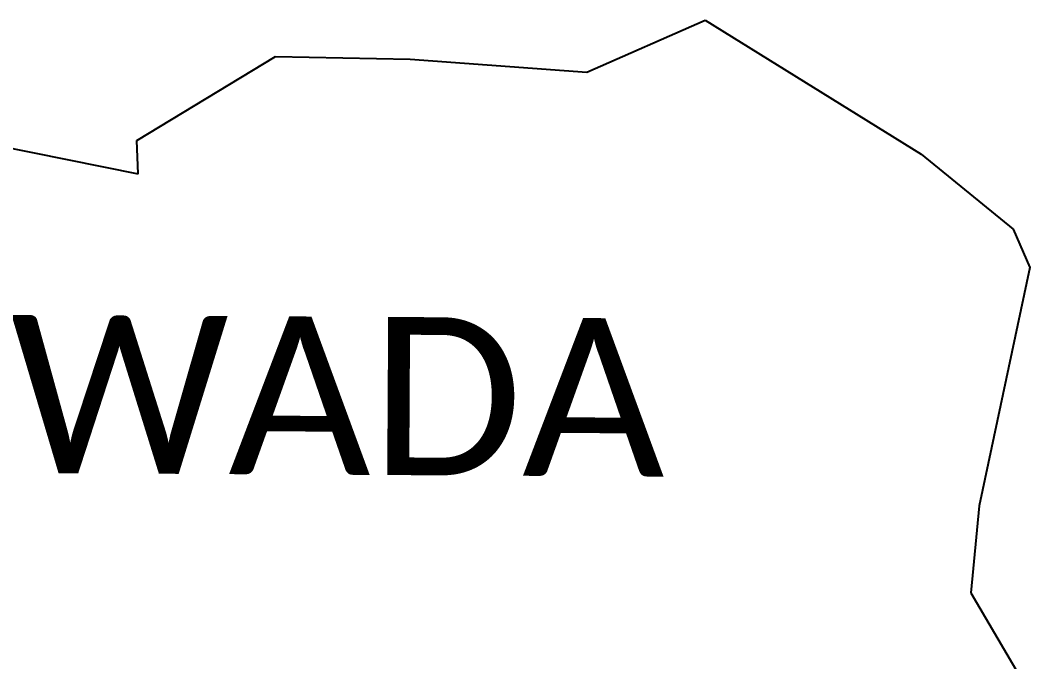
# Model space of a CAD drawing. Header units: metres. Extents: x 311963 to 314083, y 1901421 to 1902686.
# Drawn here: x 313418 to 314083, y 1901844 to 1902266 of the extents above; entities that cross this region are included whole.
import ezdxf

# ---------------------------------------------------------------- set-up
doc = ezdxf.new("R2010")
doc.units = ezdxf.units.M
doc.layers.add('village', color=3, linetype='Continuous')
doc.layers.add('VILLAGE NAME', color=250, linetype='Continuous')
doc.styles.get("Standard").update_dxf_attribs({"font": 'calibri.ttf'})

msp = doc.modelspace()

# ---------------------------------------------------------------- linework, layer by layer
at = {"color": 3}
msp.add_line((313791.45, 1902231.71), (313869.49, 1902265.93), dxfattribs=at)
at = {"layer": 'village', "color": 3}
for p, q in [((313869.49, 1902265.93), (314011.8, 1902177.82)), ((313494.95, 1902186.75), (313586.44, 1902242.15)), ((313586.44, 1902242.15), (313675.14, 1902240.35)), ((313675.14, 1902240.35), (313791.45, 1902231.71)), ((313398.27, 1902184.49), (313495.85, 1902164.82)), ((313495.85, 1902164.82), (313494.95, 1902186.75)), ((314011.8, 1902177.82), (314072.3, 1902128.33)), ((314072.3, 1902128.33), (314083.36, 1902103.26)), ((314083.36, 1902103.26), (314049.98, 1901946.34)), ((314049.98, 1901946.34), (314044.43, 1901889.03)), ((314044.43, 1901889.03), (314077.82, 1901832.15))]:
    msp.add_line(p, q, dxfattribs=at)

# ---------------------------------------------------------------- texts
at = {"layer": 'VILLAGE NAME'}
msp.add_text('KHARVIWADA', height=104.042, rotation=359.67619, dxfattribs=at).set_placement((312910.92, 1901970.8))

doc.saveas('drawing.dxf')
